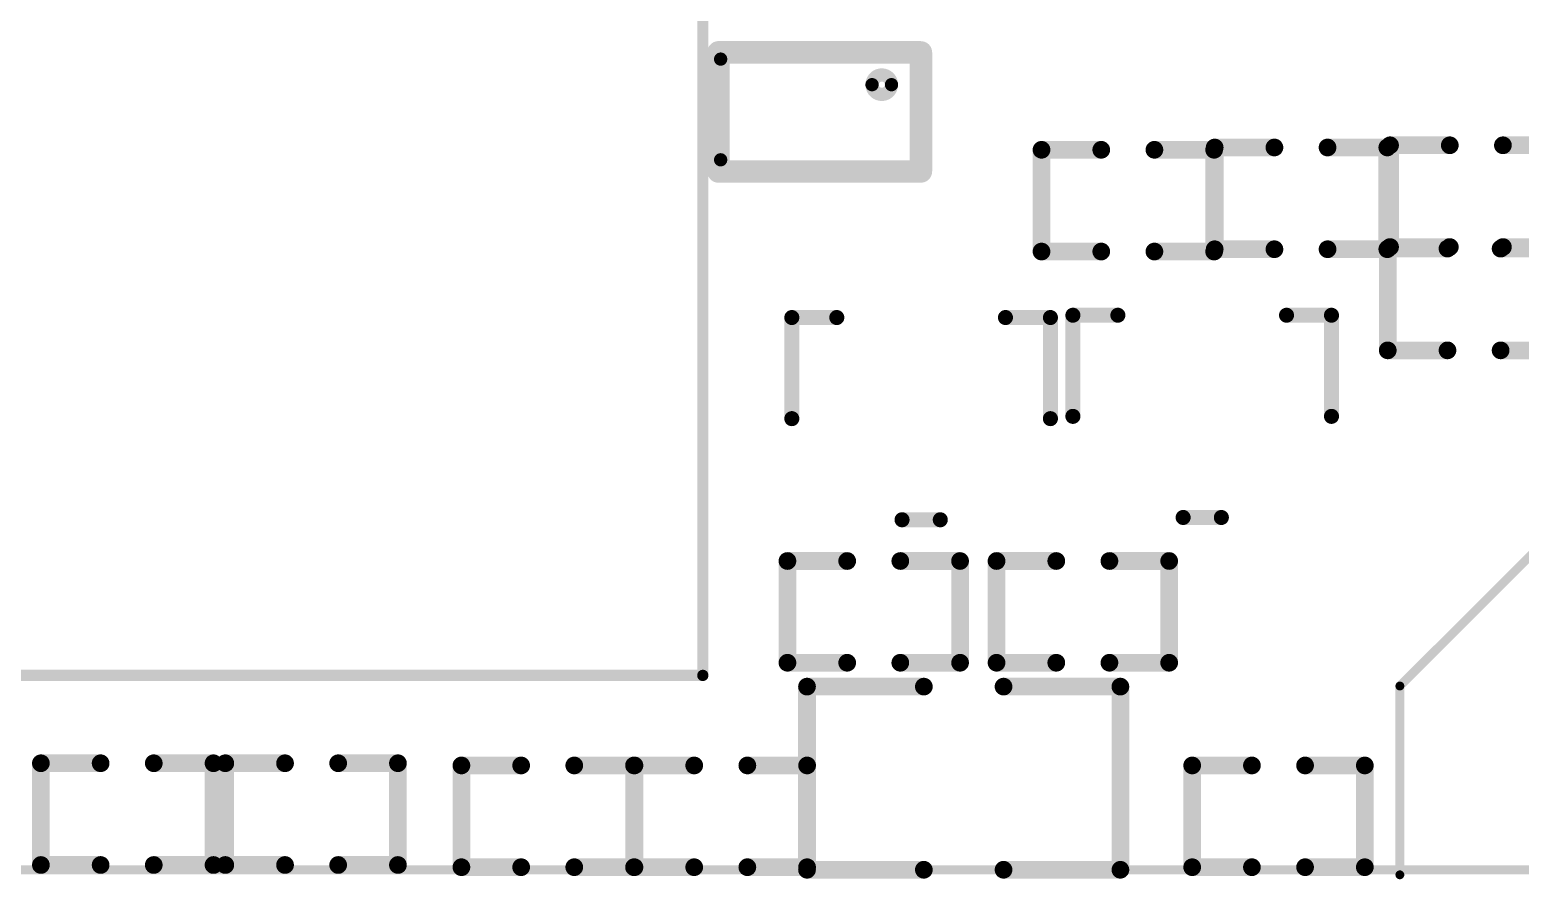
# Model space of a CAD drawing. Header units: millimetres. Extents: x 237 to 337, y 93 to 245.
# Drawn here: x 273.65 to 290.49, y 147.73 to 157.33 of the extents above; entities that cross this region are included whole.
import ezdxf

# ---------------------------------------------------------------- set-up
doc = ezdxf.new("R2010")
doc.units = ezdxf.units.MM
doc.layers.add('TopOverlay', color=2, linetype='Continuous')

# ---------------------------------------------------------------- blocks, each defined once
blk = doc.blocks.new('SOT_23___BCE_124')
at = {"layer": 'TopOverlay', "const_width": 0.17}
for points in [[(-1.458, 0), (-1.458, 1.143)], [(-1.458, 1.143), (-0.95, 1.143)], [(0.955, 1.143), (1.463, 1.143)], [(1.463, 0), (1.463, 1.143)], [(-0.213, -1.143), (0.218, -1.143)]]:
    blk.add_lwpolyline(points, dxfattribs=at)
at = {"layer": 'TopOverlay', "const_width": 0.085}
for points in [[(-1.501, 1.143, 1), (-1.416, 1.143, 1)], [(-1.501, 1.143, 1), (-1.416, 1.143, 1)], [(-0.993, 1.143, 1), (-0.908, 1.143, 1)], [(0.912, 1.143, 1), (0.997, 1.143, 1)], [(1.42, 1.143, 1), (1.505, 1.143, 1)], [(1.42, 1.143, 1), (1.505, 1.143, 1)], [(-1.501, 0, 1), (-1.416, 0, 1)], [(1.42, 0, 1), (1.505, 0, 1)], [(-0.256, -1.143, 1), (-0.171, -1.143, 1)], [(0.176, -1.143, 1), (0.261, -1.143, 1)]]:
    blk.add_lwpolyline(points, format="xyb", close=True, dxfattribs=at)
blk = doc.blocks.new('SOT_23___BCE_125')
at = {"layer": 'TopOverlay', "const_width": 0.17}
for points in [[(-1.458, 0), (-1.458, 1.143)], [(-1.458, 1.143), (-0.95, 1.143)], [(0.955, 1.143), (1.463, 1.143)], [(1.463, 0), (1.463, 1.143)], [(-0.213, -1.143), (0.218, -1.143)]]:
    blk.add_lwpolyline(points, dxfattribs=at)
at = {"layer": 'TopOverlay', "const_width": 0.085}
for points in [[(-1.501, 1.143, 1), (-1.416, 1.143, 1)], [(-1.501, 1.143, 1), (-1.416, 1.143, 1)], [(-0.993, 1.143, 1), (-0.908, 1.143, 1)], [(0.912, 1.143, 1), (0.997, 1.143, 1)], [(1.42, 1.143, 1), (1.505, 1.143, 1)], [(1.42, 1.143, 1), (1.505, 1.143, 1)], [(-1.501, 0, 1), (-1.416, 0, 1)], [(1.42, 0, 1), (1.505, 0, 1)], [(-0.256, -1.143, 1), (-0.171, -1.143, 1)], [(0.176, -1.143, 1), (0.261, -1.143, 1)]]:
    blk.add_lwpolyline(points, format="xyb", close=True, dxfattribs=at)
blk = doc.blocks.new('LC_0402_R_139')
at = {"layer": 'TopOverlay', "const_width": 0.2}
for points in [[(-0.975, 0.575), (-0.975, -0.575)], [(-0.3, 0.575), (-0.975, 0.575)], [(0.975, 0.575), (0.3, 0.575)], [(0.975, 0.575), (0.975, -0.575)], [(-0.3, -0.575), (-0.975, -0.575)], [(0.975, -0.575), (0.3, -0.575)]]:
    blk.add_lwpolyline(points, dxfattribs=at)
at = {"layer": 'TopOverlay', "const_width": 0.1}
for points in [[(-1.025, 0.575, 1), (-0.925, 0.575, 1)], [(-1.025, 0.575, 1), (-0.925, 0.575, 1)], [(-0.35, 0.575, 1), (-0.25, 0.575, 1)], [(0.25, 0.575, 1), (0.35, 0.575, 1)], [(0.925, 0.575, 1), (1.025, 0.575, 1)], [(0.925, 0.575, 1), (1.025, 0.575, 1)], [(-1.025, -0.575, 1), (-0.925, -0.575, 1)], [(-1.025, -0.575, 1), (-0.925, -0.575, 1)], [(-0.35, -0.575, 1), (-0.25, -0.575, 1)], [(0.25, -0.575, 1), (0.35, -0.575, 1)], [(0.925, -0.575, 1), (1.025, -0.575, 1)], [(0.925, -0.575, 1), (1.025, -0.575, 1)]]:
    blk.add_lwpolyline(points, format="xyb", close=True, dxfattribs=at)
blk = doc.blocks.new('LC_0402_R_140')
at = {"layer": 'TopOverlay', "const_width": 0.2}
for points in [[(-0.975, -0.575), (-0.975, 0.575)], [(-0.975, 0.575), (-0.3, 0.575)], [(0.3, 0.575), (0.975, 0.575)], [(0.975, -0.575), (0.975, 0.575)], [(-0.975, -0.575), (-0.3, -0.575)], [(0.3, -0.575), (0.975, -0.575)]]:
    blk.add_lwpolyline(points, dxfattribs=at)
at = {"layer": 'TopOverlay', "const_width": 0.1}
for points in [[(-1.025, 0.575, 1), (-0.925, 0.575, 1)], [(-1.025, 0.575, 1), (-0.925, 0.575, 1)], [(-0.35, 0.575, 1), (-0.25, 0.575, 1)], [(0.25, 0.575, 1), (0.35, 0.575, 1)], [(0.925, 0.575, 1), (1.025, 0.575, 1)], [(0.925, 0.575, 1), (1.025, 0.575, 1)], [(-1.025, -0.575, 1), (-0.925, -0.575, 1)], [(-1.025, -0.575, 1), (-0.925, -0.575, 1)], [(-0.35, -0.575, 1), (-0.25, -0.575, 1)], [(0.25, -0.575, 1), (0.35, -0.575, 1)], [(0.925, -0.575, 1), (1.025, -0.575, 1)], [(0.925, -0.575, 1), (1.025, -0.575, 1)]]:
    blk.add_lwpolyline(points, format="xyb", close=True, dxfattribs=at)
blk = doc.blocks.new('LC_0402_R_141')
at = {"layer": 'TopOverlay', "const_width": 0.2}
for points in [[(-0.975, -0.575), (-0.975, 0.575)], [(-0.975, 0.575), (-0.3, 0.575)], [(0.3, 0.575), (0.975, 0.575)], [(0.975, -0.575), (0.975, 0.575)], [(-0.975, -0.575), (-0.3, -0.575)], [(0.3, -0.575), (0.975, -0.575)]]:
    blk.add_lwpolyline(points, dxfattribs=at)
at = {"layer": 'TopOverlay', "const_width": 0.1}
for points in [[(-1.025, 0.575, 1), (-0.925, 0.575, 1)], [(-1.025, 0.575, 1), (-0.925, 0.575, 1)], [(-0.35, 0.575, 1), (-0.25, 0.575, 1)], [(0.25, 0.575, 1), (0.35, 0.575, 1)], [(0.925, 0.575, 1), (1.025, 0.575, 1)], [(0.925, 0.575, 1), (1.025, 0.575, 1)], [(-1.025, -0.575, 1), (-0.925, -0.575, 1)], [(-1.025, -0.575, 1), (-0.925, -0.575, 1)], [(-0.35, -0.575, 1), (-0.25, -0.575, 1)], [(0.25, -0.575, 1), (0.35, -0.575, 1)], [(0.925, -0.575, 1), (1.025, -0.575, 1)], [(0.925, -0.575, 1), (1.025, -0.575, 1)]]:
    blk.add_lwpolyline(points, format="xyb", close=True, dxfattribs=at)
blk = doc.blocks.new('LC_0402_R_144')
at = {"layer": 'TopOverlay', "const_width": 0.2}
for points in [[(-0.975, -0.575), (-0.975, 0.575)], [(-0.975, 0.575), (-0.3, 0.575)], [(0.3, 0.575), (0.975, 0.575)], [(0.975, -0.575), (0.975, 0.575)], [(-0.975, -0.575), (-0.3, -0.575)], [(0.3, -0.575), (0.975, -0.575)]]:
    blk.add_lwpolyline(points, dxfattribs=at)
at = {"layer": 'TopOverlay', "const_width": 0.1}
for points in [[(-1.025, 0.575, 1), (-0.925, 0.575, 1)], [(-1.025, 0.575, 1), (-0.925, 0.575, 1)], [(-0.35, 0.575, 1), (-0.25, 0.575, 1)], [(0.25, 0.575, 1), (0.35, 0.575, 1)], [(0.925, 0.575, 1), (1.025, 0.575, 1)], [(0.925, 0.575, 1), (1.025, 0.575, 1)], [(-1.025, -0.575, 1), (-0.925, -0.575, 1)], [(-1.025, -0.575, 1), (-0.925, -0.575, 1)], [(-0.35, -0.575, 1), (-0.25, -0.575, 1)], [(0.25, -0.575, 1), (0.35, -0.575, 1)], [(0.925, -0.575, 1), (1.025, -0.575, 1)], [(0.925, -0.575, 1), (1.025, -0.575, 1)]]:
    blk.add_lwpolyline(points, format="xyb", close=True, dxfattribs=at)
blk = doc.blocks.new('LC_0402_R_145')
at = {"layer": 'TopOverlay', "const_width": 0.2}
for points in [[(-0.975, -0.575), (-0.975, 0.575)], [(-0.975, 0.575), (-0.3, 0.575)], [(0.3, 0.575), (0.975, 0.575)], [(0.975, -0.575), (0.975, 0.575)], [(-0.975, -0.575), (-0.3, -0.575)], [(0.3, -0.575), (0.975, -0.575)]]:
    blk.add_lwpolyline(points, dxfattribs=at)
at = {"layer": 'TopOverlay', "const_width": 0.1}
for points in [[(-1.025, 0.575, 1), (-0.925, 0.575, 1)], [(-1.025, 0.575, 1), (-0.925, 0.575, 1)], [(-0.35, 0.575, 1), (-0.25, 0.575, 1)], [(0.25, 0.575, 1), (0.35, 0.575, 1)], [(0.925, 0.575, 1), (1.025, 0.575, 1)], [(0.925, 0.575, 1), (1.025, 0.575, 1)], [(-1.025, -0.575, 1), (-0.925, -0.575, 1)], [(-1.025, -0.575, 1), (-0.925, -0.575, 1)], [(-0.35, -0.575, 1), (-0.25, -0.575, 1)], [(0.25, -0.575, 1), (0.35, -0.575, 1)], [(0.925, -0.575, 1), (1.025, -0.575, 1)], [(0.925, -0.575, 1), (1.025, -0.575, 1)]]:
    blk.add_lwpolyline(points, format="xyb", close=True, dxfattribs=at)
blk = doc.blocks.new('LC_0402_R_147')
at = {"layer": 'TopOverlay', "const_width": 0.2}
for points in [[(-0.975, -0.575), (-0.975, 0.575)], [(-0.975, 0.575), (-0.3, 0.575)], [(0.3, 0.575), (0.975, 0.575)], [(0.975, -0.575), (0.975, 0.575)], [(-0.975, -0.575), (-0.3, -0.575)], [(0.3, -0.575), (0.975, -0.575)]]:
    blk.add_lwpolyline(points, dxfattribs=at)
at = {"layer": 'TopOverlay', "const_width": 0.1}
for points in [[(-1.025, 0.575, 1), (-0.925, 0.575, 1)], [(-1.025, 0.575, 1), (-0.925, 0.575, 1)], [(-0.35, 0.575, 1), (-0.25, 0.575, 1)], [(0.25, 0.575, 1), (0.35, 0.575, 1)], [(0.925, 0.575, 1), (1.025, 0.575, 1)], [(0.925, 0.575, 1), (1.025, 0.575, 1)], [(-1.025, -0.575, 1), (-0.925, -0.575, 1)], [(-1.025, -0.575, 1), (-0.925, -0.575, 1)], [(-0.35, -0.575, 1), (-0.25, -0.575, 1)], [(0.25, -0.575, 1), (0.35, -0.575, 1)], [(0.925, -0.575, 1), (1.025, -0.575, 1)], [(0.925, -0.575, 1), (1.025, -0.575, 1)]]:
    blk.add_lwpolyline(points, format="xyb", close=True, dxfattribs=at)
blk = doc.blocks.new('LC_0402_R_157')
at = {"layer": 'TopOverlay', "const_width": 0.2}
for points in [[(-0.975, 0.575), (-0.975, -0.575)], [(-0.3, 0.575), (-0.975, 0.575)], [(0.975, 0.575), (0.3, 0.575)], [(0.975, 0.575), (0.975, -0.575)], [(-0.3, -0.575), (-0.975, -0.575)], [(0.975, -0.575), (0.3, -0.575)]]:
    blk.add_lwpolyline(points, dxfattribs=at)
at = {"layer": 'TopOverlay', "const_width": 0.1}
for points in [[(-1.025, 0.575, 1), (-0.925, 0.575, 1)], [(-1.025, 0.575, 1), (-0.925, 0.575, 1)], [(-0.35, 0.575, 1), (-0.25, 0.575, 1)], [(0.25, 0.575, 1), (0.35, 0.575, 1)], [(0.925, 0.575, 1), (1.025, 0.575, 1)], [(0.925, 0.575, 1), (1.025, 0.575, 1)], [(-1.025, -0.575, 1), (-0.925, -0.575, 1)], [(-1.025, -0.575, 1), (-0.925, -0.575, 1)], [(-0.35, -0.575, 1), (-0.25, -0.575, 1)], [(0.25, -0.575, 1), (0.35, -0.575, 1)], [(0.925, -0.575, 1), (1.025, -0.575, 1)], [(0.925, -0.575, 1), (1.025, -0.575, 1)]]:
    blk.add_lwpolyline(points, format="xyb", close=True, dxfattribs=at)
blk = doc.blocks.new('LC_0402_R_158')
at = {"layer": 'TopOverlay', "const_width": 0.2}
for points in [[(-0.975, 0.575), (-0.975, -0.575)], [(-0.3, 0.575), (-0.975, 0.575)], [(0.975, 0.575), (0.3, 0.575)], [(0.975, 0.575), (0.975, -0.575)], [(-0.3, -0.575), (-0.975, -0.575)], [(0.975, -0.575), (0.3, -0.575)]]:
    blk.add_lwpolyline(points, dxfattribs=at)
at = {"layer": 'TopOverlay', "const_width": 0.1}
for points in [[(-1.025, 0.575, 1), (-0.925, 0.575, 1)], [(-1.025, 0.575, 1), (-0.925, 0.575, 1)], [(-0.35, 0.575, 1), (-0.25, 0.575, 1)], [(0.25, 0.575, 1), (0.35, 0.575, 1)], [(0.925, 0.575, 1), (1.025, 0.575, 1)], [(0.925, 0.575, 1), (1.025, 0.575, 1)], [(-1.025, -0.575, 1), (-0.925, -0.575, 1)], [(-1.025, -0.575, 1), (-0.925, -0.575, 1)], [(-0.35, -0.575, 1), (-0.25, -0.575, 1)], [(0.25, -0.575, 1), (0.35, -0.575, 1)], [(0.925, -0.575, 1), (1.025, -0.575, 1)], [(0.925, -0.575, 1), (1.025, -0.575, 1)]]:
    blk.add_lwpolyline(points, format="xyb", close=True, dxfattribs=at)
blk = doc.blocks.new('LC_0402_R_163')
at = {"layer": 'TopOverlay', "const_width": 0.2}
for points in [[(-0.975, 0.575), (-0.975, -0.575)], [(-0.3, 0.575), (-0.975, 0.575)], [(0.975, 0.575), (0.3, 0.575)], [(0.975, 0.575), (0.975, -0.575)], [(-0.3, -0.575), (-0.975, -0.575)], [(0.975, -0.575), (0.3, -0.575)]]:
    blk.add_lwpolyline(points, dxfattribs=at)
at = {"layer": 'TopOverlay', "const_width": 0.1}
for points in [[(-1.025, 0.575, 1), (-0.925, 0.575, 1)], [(-1.025, 0.575, 1), (-0.925, 0.575, 1)], [(-0.35, 0.575, 1), (-0.25, 0.575, 1)], [(0.25, 0.575, 1), (0.35, 0.575, 1)], [(0.925, 0.575, 1), (1.025, 0.575, 1)], [(0.925, 0.575, 1), (1.025, 0.575, 1)], [(-1.025, -0.575, 1), (-0.925, -0.575, 1)], [(-1.025, -0.575, 1), (-0.925, -0.575, 1)], [(-0.35, -0.575, 1), (-0.25, -0.575, 1)], [(0.25, -0.575, 1), (0.35, -0.575, 1)], [(0.925, -0.575, 1), (1.025, -0.575, 1)], [(0.925, -0.575, 1), (1.025, -0.575, 1)]]:
    blk.add_lwpolyline(points, format="xyb", close=True, dxfattribs=at)
blk = doc.blocks.new('LC_0805_R_165')
at = {"layer": 'TopOverlay', "const_width": 0.2}
for points in [[(-0.45, 1.035), (-1.77, 1.035)], [(-1.77, 1.035), (-1.77, -1.035)], [(1.77, 1.035), (0.45, 1.035)], [(1.77, 1.035), (1.77, -1.035)], [(-0.45, -1.035), (-1.77, -1.035)], [(1.77, -1.035), (0.45, -1.035)]]:
    blk.add_lwpolyline(points, dxfattribs=at)
at = {"layer": 'TopOverlay', "const_width": 0.1}
for points in [[(-1.82, 1.035, 1), (-1.72, 1.035, 1)], [(-1.82, 1.035, 1), (-1.72, 1.035, 1)], [(-0.5, 1.035, 1), (-0.4, 1.035, 1)], [(0.4, 1.035, 1), (0.5, 1.035, 1)], [(1.72, 1.035, 1), (1.82, 1.035, 1)], [(1.72, 1.035, 1), (1.82, 1.035, 1)], [(-1.82, -1.035, 1), (-1.72, -1.035, 1)], [(-1.82, -1.035, 1), (-1.72, -1.035, 1)], [(-0.5, -1.035, 1), (-0.4, -1.035, 1)], [(0.4, -1.035, 1), (0.5, -1.035, 1)], [(1.72, -1.035, 1), (1.82, -1.035, 1)], [(1.72, -1.035, 1), (1.82, -1.035, 1)]]:
    blk.add_lwpolyline(points, format="xyb", close=True, dxfattribs=at)
blk = doc.blocks.new('LC_0402_R_166')
at = {"layer": 'TopOverlay', "const_width": 0.2}
for points in [[(-0.975, -0.575), (-0.975, 0.575)], [(-0.975, 0.575), (-0.3, 0.575)], [(0.3, 0.575), (0.975, 0.575)], [(0.975, -0.575), (0.975, 0.575)], [(-0.975, -0.575), (-0.3, -0.575)], [(0.3, -0.575), (0.975, -0.575)]]:
    blk.add_lwpolyline(points, dxfattribs=at)
at = {"layer": 'TopOverlay', "const_width": 0.1}
for points in [[(-1.025, 0.575, 1), (-0.925, 0.575, 1)], [(-1.025, 0.575, 1), (-0.925, 0.575, 1)], [(-0.35, 0.575, 1), (-0.25, 0.575, 1)], [(0.25, 0.575, 1), (0.35, 0.575, 1)], [(0.925, 0.575, 1), (1.025, 0.575, 1)], [(0.925, 0.575, 1), (1.025, 0.575, 1)], [(-1.025, -0.575, 1), (-0.925, -0.575, 1)], [(-1.025, -0.575, 1), (-0.925, -0.575, 1)], [(-0.35, -0.575, 1), (-0.25, -0.575, 1)], [(0.25, -0.575, 1), (0.35, -0.575, 1)], [(0.925, -0.575, 1), (1.025, -0.575, 1)], [(0.925, -0.575, 1), (1.025, -0.575, 1)]]:
    blk.add_lwpolyline(points, format="xyb", close=True, dxfattribs=at)
blk = doc.blocks.new('LC_0402_R_168')
at = {"layer": 'TopOverlay', "const_width": 0.2}
for points in [[(-0.975, 0.575), (-0.975, -0.575)], [(-0.3, 0.575), (-0.975, 0.575)], [(0.975, 0.575), (0.3, 0.575)], [(0.975, 0.575), (0.975, -0.575)], [(-0.3, -0.575), (-0.975, -0.575)], [(0.975, -0.575), (0.3, -0.575)]]:
    blk.add_lwpolyline(points, dxfattribs=at)
at = {"layer": 'TopOverlay', "const_width": 0.1}
for points in [[(-1.025, 0.575, 1), (-0.925, 0.575, 1)], [(-1.025, 0.575, 1), (-0.925, 0.575, 1)], [(-0.35, 0.575, 1), (-0.25, 0.575, 1)], [(0.25, 0.575, 1), (0.35, 0.575, 1)], [(0.925, 0.575, 1), (1.025, 0.575, 1)], [(0.925, 0.575, 1), (1.025, 0.575, 1)], [(-1.025, -0.575, 1), (-0.925, -0.575, 1)], [(-1.025, -0.575, 1), (-0.925, -0.575, 1)], [(-0.35, -0.575, 1), (-0.25, -0.575, 1)], [(0.25, -0.575, 1), (0.35, -0.575, 1)], [(0.925, -0.575, 1), (1.025, -0.575, 1)], [(0.925, -0.575, 1), (1.025, -0.575, 1)]]:
    blk.add_lwpolyline(points, format="xyb", close=True, dxfattribs=at)
blk = doc.blocks.new('MICRO_SIM_188')
at = {"layer": 'TopOverlay', "const_width": 0.127}
for points in [[(-5.9, 0), (-5.9, -14.097)], [(-5.9, 0), (5.9, 0)], [(5.9, 0), (5.9, -14.097)], [(5.842, -11.887), (3.734, -13.995)], [(5.842, -11.887), (5.842, -13.995)], [(3.734, -13.995), (5.842, -13.995)], [(-5.9, -14.097), (5.9, -14.097)]]:
    blk.add_lwpolyline(points, dxfattribs=at)
at = {"layer": 'TopOverlay', "const_width": 0.0635}
for points in [[(-5.932, 0, 1), (-5.868, 0, 1)], [(-5.932, 0, 1), (-5.868, 0, 1)], [(5.868, 0, 1), (5.932, 0, 1)], [(5.868, 0, 1), (5.932, 0, 1)], [(5.81, -11.887, 1), (5.874, -11.887, 1)], [(5.81, -11.887, 1), (5.874, -11.887, 1)], [(3.702, -13.995, 1), (3.766, -13.995, 1)], [(3.702, -13.995, 1), (3.766, -13.995, 1)], [(5.81, -13.995, 1), (5.874, -13.995, 1)], [(5.81, -13.995, 1), (5.874, -13.995, 1)], [(-5.932, -14.097, 1), (-5.868, -14.097, 1)], [(-5.932, -14.097, 1), (-5.868, -14.097, 1)], [(5.868, -14.097, 1), (5.932, -14.097, 1)], [(5.868, -14.097, 1), (5.932, -14.097, 1)]]:
    blk.add_lwpolyline(points, format="xyb", close=True, dxfattribs=at)
blk = doc.blocks.new('SOT_363_192')
at = {"layer": 'TopOverlay'}
for points, const_width in [([(0, 1.981), (2.286, 1.981)], 0.254), ([(0, 0.635), (0, 1.981)], 0.254), ([(2.286, 0.635), (2.286, 1.981)], 0.254), ([(0.023, 0.767), (0.023, 1.905)], 0.15), ([(0, 0.635), (2.286, 0.635)], 0.254)]:
    blk.add_lwpolyline(points, dxfattribs=dict(at, const_width=const_width))
for points, const_width in [([(-0.064, 1.981, 1), (0.064, 1.981, 1)], 0.127), ([(-0.064, 1.981, 1), (0.064, 1.981, 1)], 0.127), ([(2.223, 1.981, 1), (2.349, 1.981, 1)], 0.127), ([(2.223, 1.981, 1), (2.349, 1.981, 1)], 0.127), ([(-0.014, 1.905, 1), (0.061, 1.905, 1)], 0.075), ([(1.953, 1.616, 1), (1.734, 1.616, 1)], 0.15), ([(1.696, 1.616, 1), (1.771, 1.616, 1)], 0.075), ([(1.916, 1.616, 1), (1.991, 1.616, 1)], 0.075), ([(-0.014, 0.767, 1), (0.061, 0.767, 1)], 0.075), ([(-0.064, 0.635, 1), (0.064, 0.635, 1)], 0.127), ([(-0.064, 0.635, 1), (0.064, 0.635, 1)], 0.127), ([(2.223, 0.635, 1), (2.349, 0.635, 1)], 0.127), ([(2.223, 0.635, 1), (2.349, 0.635, 1)], 0.127)]:
    blk.add_lwpolyline(points, format="xyb", close=True, dxfattribs=dict(at, const_width=const_width))
blk = doc.blocks.new('MOD_A7670C_201')
at = {"layer": 'TopOverlay', "const_width": 0.1}
blk.add_lwpolyline([(12.5, -14), (-12.5, -14)], dxfattribs=at)

msp = doc.modelspace()

# ---------------------------------------------------------------- linework, layer by layer
at = {"layer": 'TopOverlay', "const_width": 0.1}
for points in [[(289.128, 149.911), (291.567, 152.349)], [(289.128, 147.777), (289.128, 149.911)]]:
    msp.add_lwpolyline(points, dxfattribs=at)
at = {"layer": 'TopOverlay', "const_width": 0.05}
for points in [[(289.103, 149.911, 1), (289.153, 149.911, 1)], [(289.103, 149.911, 1), (289.153, 149.911, 1)], [(289.103, 147.777, 1), (289.153, 147.777, 1)]]:
    msp.add_lwpolyline(points, format="xyb", close=True, dxfattribs=at)

# ---------------------------------------------------------------- block references
for name, p, rotation in [('MICRO_SIM_188', (267.157, 155.931), 90), ('LC_0402_R_139', (285.547, 150.749), 180), ('LC_0805_R_165', (284.201, 148.869), 180), ('LC_0402_R_158', (274.752, 148.463), 180), ('LC_0402_R_157', (276.835, 148.463), 180), ('LC_0402_R_168', (279.502, 148.438), 180), ('LC_0402_R_163', (281.457, 148.438), 180), ('MOD_A7670C_201', (281.33, 133.833), 180)]:
    msp.add_blockref(name, p, dxfattribs=dict(rotation=rotation))
for name, p in [('SOT_363_192', (281.432, 155.092)), ('LC_0402_R_145', (286.055, 155.397)), ('LC_0402_R_144', (288.011, 155.423)), ('LC_0402_R_147', (289.992, 155.448)), ('LC_0402_R_141', (289.966, 154.28)), ('SOT_23___BCE_124', (283.718, 152.933)), ('SOT_23___BCE_125', (286.893, 152.959)), ('LC_0402_R_140', (283.185, 150.749)), ('LC_0402_R_166', (287.757, 148.438))]:
    msp.add_blockref(name, p)

doc.saveas('drawing.dxf')
